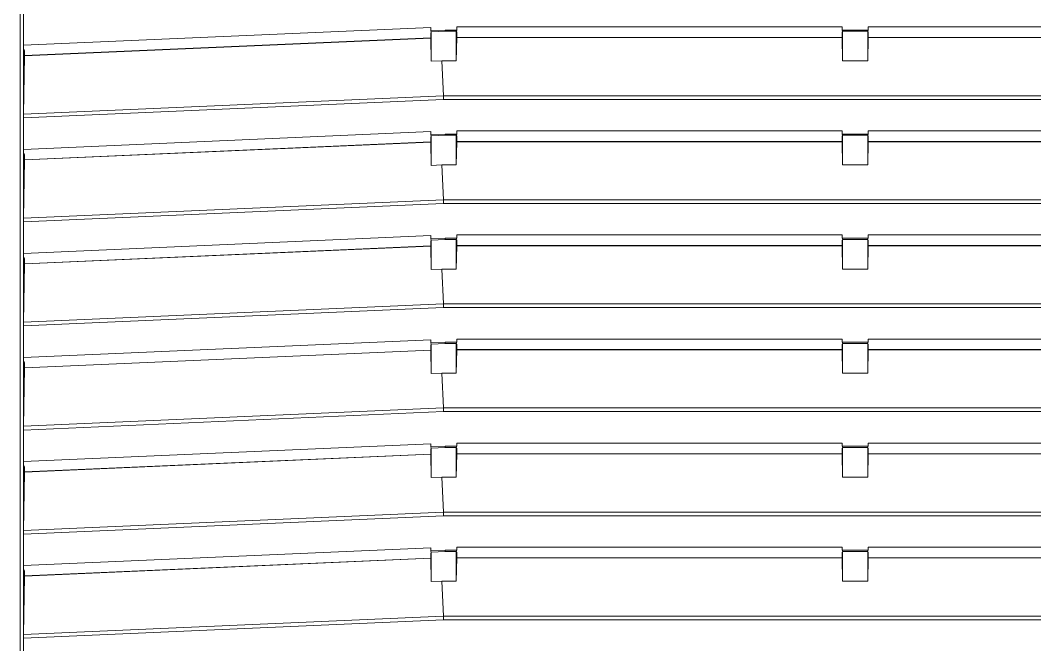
# Model space of a CAD drawing. Header units: millimetres. Extents: x -6000 to 26000, y -6000 to 26000.
# Drawn here: x 108.02 to 121.59, y -2620.35 to -2612 of the extents above; entities that cross this region are included whole.
import ezdxf

# ---------------------------------------------------------------- set-up
doc = ezdxf.new("R2010")
doc.units = ezdxf.units.MM
doc.header["$MEASUREMENT"] = 0
doc.layers.add('Чертеж и Рисунок_Ном._пера__7', color=7, linetype='Continuous', lineweight=15)

msp = doc.modelspace()

# ---------------------------------------------------------------- linework, layer by layer
at = {"layer": 'Чертеж и Рисунок_Ном._пера__7', "color": 7, "linetype": 'Continuous', "lineweight": 15}
for p, q in [((108.017, -2624.096), (108.017, -2601.967)), ((108.058, -2624.096), (108.058, -2601.967)), ((108.06, -2611.909), (108.06, -2612.331)), ((113.858, -2612.085), (119.014, -2612.085)), ((113.858, -2612.127), (113.858, -2612.085)), ((119.014, -2612.085), (119.014, -2612.127)), ((119.362, -2612.085), (124.518, -2612.085)), ((119.362, -2612.085), (119.362, -2612.127)), ((108.06, -2612.331), (113.51, -2612.093)), ((113.51, -2612.093), (113.51, -2612.135)), ((113.51, -2612.135), (113.7, -2612.127)), ((113.51, -2612.135), (113.514, -2612.154)), ((113.51, -2612.164), (113.514, -2612.154)), ((113.51, -2612.232), (113.51, -2612.164)), ((113.516, -2612.152), (113.514, -2612.154)), ((113.701, -2612.144), (113.516, -2612.152)), ((113.516, -2612.152), (113.516, -2612.545)), ((113.7, -2612.127), (113.858, -2612.127)), ((113.701, -2612.144), (113.7, -2612.127)), ((113.849, -2612.144), (113.701, -2612.144)), ((113.849, -2612.144), (113.858, -2612.127)), ((113.849, -2612.144), (113.851, -2612.144)), ((113.851, -2612.539), (113.851, -2612.144)), ((113.851, -2612.144), (113.858, -2612.156)), ((113.858, -2612.226), (113.857, -2612.228)), ((113.858, -2612.156), (113.858, -2612.226)), ((113.858, -2612.226), (119.014, -2612.226)), ((119.014, -2612.127), (119.362, -2612.127)), ((119.014, -2612.127), (119.022, -2612.144)), ((119.014, -2612.156), (119.02, -2612.144)), ((119.014, -2612.226), (119.014, -2612.156)), ((119.015, -2612.228), (119.014, -2612.226)), ((119.02, -2612.144), (119.02, -2612.539)), ((119.022, -2612.144), (119.02, -2612.144)), ((119.022, -2612.144), (119.353, -2612.144)), ((119.353, -2612.144), (119.362, -2612.127)), ((119.353, -2612.144), (119.356, -2612.144)), ((119.356, -2612.539), (119.356, -2612.144)), ((119.362, -2612.156), (119.356, -2612.144)), ((119.362, -2612.156), (119.362, -2612.226)), ((119.362, -2612.226), (119.362, -2612.226)), ((119.362, -2612.226), (124.518, -2612.226)), ((108.06, -2612.331), (108.06, -2612.373)), ((108.074, -2612.471), (113.51, -2612.234)), ((113.51, -2612.232), (108.075, -2612.469)), ((113.51, -2612.234), (113.51, -2612.232)), ((113.51, -2612.234), (113.516, -2612.545)), ((113.857, -2612.228), (113.851, -2612.539)), ((119.015, -2612.228), (113.857, -2612.228)), ((119.02, -2612.539), (119.015, -2612.228)), ((119.361, -2612.228), (119.356, -2612.539)), ((124.519, -2612.228), (119.361, -2612.228)), ((108.06, -2612.373), (108.075, -2612.401)), ((108.074, -2612.471), (108.061, -2613.251)), ((108.075, -2612.469), (108.074, -2612.471)), ((108.075, -2612.401), (108.075, -2612.469)), ((113.658, -2612.539), (113.516, -2612.545)), ((113.658, -2612.539), (113.678, -2613.006)), ((113.851, -2612.539), (113.658, -2612.539)), ((119.356, -2612.539), (119.02, -2612.539)), ((113.678, -2613.006), (108.061, -2613.251)), ((124.698, -2613.006), (113.678, -2613.006)), ((113.679, -2613.055), (108.06, -2613.3)), ((124.697, -2613.055), (113.679, -2613.055)), ((108.06, -2613.3), (108.06, -2613.723)), ((108.06, -2613.723), (113.51, -2613.485)), ((113.51, -2613.485), (113.51, -2613.527)), ((113.51, -2613.527), (113.7, -2613.518)), ((113.51, -2613.527), (113.514, -2613.546)), ((113.51, -2613.556), (113.514, -2613.546)), ((113.51, -2613.624), (113.51, -2613.556)), ((113.516, -2613.543), (113.514, -2613.546)), ((113.701, -2613.535), (113.516, -2613.543)), ((113.516, -2613.543), (113.516, -2613.937)), ((113.7, -2613.518), (113.858, -2613.518)), ((113.701, -2613.535), (113.7, -2613.518)), ((113.849, -2613.535), (113.701, -2613.535)), ((113.849, -2613.535), (113.858, -2613.518)), ((113.849, -2613.535), (113.851, -2613.535)), ((113.851, -2613.931), (113.851, -2613.535)), ((113.851, -2613.535), (113.858, -2613.547)), ((113.858, -2613.477), (119.014, -2613.477)), ((113.858, -2613.518), (113.858, -2613.477)), ((113.858, -2613.547), (113.858, -2613.618)), ((119.014, -2613.477), (119.014, -2613.518)), ((119.014, -2613.518), (119.362, -2613.518)), ((119.014, -2613.518), (119.022, -2613.535)), ((119.014, -2613.547), (119.02, -2613.535)), ((119.014, -2613.618), (119.014, -2613.547)), ((119.02, -2613.535), (119.02, -2613.931)), ((119.022, -2613.535), (119.02, -2613.535)), ((119.022, -2613.535), (119.353, -2613.535)), ((119.353, -2613.535), (119.362, -2613.518)), ((119.353, -2613.535), (119.356, -2613.535)), ((119.356, -2613.931), (119.356, -2613.535)), ((119.362, -2613.547), (119.356, -2613.535)), ((119.362, -2613.477), (124.518, -2613.477)), ((119.362, -2613.477), (119.362, -2613.518)), ((119.362, -2613.547), (119.362, -2613.618)), ((108.074, -2613.863), (113.51, -2613.625)), ((113.51, -2613.624), (108.075, -2613.861)), ((113.51, -2613.625), (113.51, -2613.624)), ((113.51, -2613.625), (113.516, -2613.937)), ((113.857, -2613.62), (113.851, -2613.931)), ((113.858, -2613.618), (113.857, -2613.62)), ((119.015, -2613.62), (113.857, -2613.62)), ((113.858, -2613.618), (119.014, -2613.618)), ((119.015, -2613.62), (119.014, -2613.618)), ((119.02, -2613.931), (119.015, -2613.62)), ((119.361, -2613.62), (119.356, -2613.931)), ((124.519, -2613.62), (119.361, -2613.62)), ((119.362, -2613.618), (119.362, -2613.618)), ((119.362, -2613.618), (124.518, -2613.618)), ((108.06, -2613.723), (108.06, -2613.765)), ((108.06, -2613.765), (108.075, -2613.793)), ((108.075, -2613.793), (108.075, -2613.861)), ((108.074, -2613.863), (108.061, -2614.643)), ((108.075, -2613.861), (108.074, -2613.863)), ((113.658, -2613.931), (113.516, -2613.937)), ((113.658, -2613.931), (113.678, -2614.398)), ((113.851, -2613.931), (113.658, -2613.931)), ((119.356, -2613.931), (119.02, -2613.931)), ((113.678, -2614.398), (108.061, -2614.643)), ((124.698, -2614.398), (113.678, -2614.398)), ((113.679, -2614.447), (108.06, -2614.692)), ((124.697, -2614.447), (113.679, -2614.447)), ((108.06, -2614.692), (108.06, -2615.114)), ((108.06, -2615.114), (113.51, -2614.876)), ((113.51, -2614.876), (113.51, -2614.918)), ((113.51, -2614.918), (113.7, -2614.91)), ((113.51, -2614.918), (113.514, -2614.938)), ((113.51, -2614.948), (113.514, -2614.938)), ((113.516, -2614.935), (113.514, -2614.938)), ((113.701, -2614.927), (113.516, -2614.935)), ((113.516, -2614.935), (113.516, -2615.329)), ((113.7, -2614.91), (113.858, -2614.91)), ((113.701, -2614.927), (113.7, -2614.91)), ((113.849, -2614.927), (113.701, -2614.927)), ((113.849, -2614.927), (113.858, -2614.91)), ((113.849, -2614.927), (113.851, -2614.927)), ((113.851, -2615.323), (113.851, -2614.927)), ((113.851, -2614.927), (113.858, -2614.939)), ((113.858, -2614.868), (119.014, -2614.868)), ((113.858, -2614.91), (113.858, -2614.868)), ((113.858, -2614.939), (113.858, -2615.009)), ((119.014, -2614.868), (119.014, -2614.91)), ((119.014, -2614.91), (119.362, -2614.91)), ((119.014, -2614.91), (119.022, -2614.927)), ((119.014, -2614.939), (119.02, -2614.927)), ((119.014, -2615.009), (119.014, -2614.939)), ((119.02, -2614.927), (119.02, -2615.323)), ((119.022, -2614.927), (119.02, -2614.927)), ((119.022, -2614.927), (119.353, -2614.927)), ((119.353, -2614.927), (119.362, -2614.91)), ((119.353, -2614.927), (119.356, -2614.927)), ((119.356, -2615.323), (119.356, -2614.927)), ((119.362, -2614.939), (119.356, -2614.927)), ((119.362, -2614.868), (124.518, -2614.868)), ((119.362, -2614.868), (119.362, -2614.91)), ((119.362, -2614.939), (119.362, -2615.009)), ((108.074, -2615.255), (113.51, -2615.017)), ((113.51, -2615.015), (108.075, -2615.253)), ((113.51, -2615.015), (113.51, -2614.948)), ((113.51, -2615.017), (113.51, -2615.015)), ((113.51, -2615.017), (113.516, -2615.329)), ((113.857, -2615.011), (113.851, -2615.323)), ((113.858, -2615.009), (113.857, -2615.011)), ((119.015, -2615.011), (113.857, -2615.011)), ((113.858, -2615.009), (119.014, -2615.009)), ((119.015, -2615.011), (119.014, -2615.009)), ((119.02, -2615.323), (119.015, -2615.011)), ((119.361, -2615.011), (119.356, -2615.323)), ((124.519, -2615.011), (119.361, -2615.011)), ((119.362, -2615.009), (119.362, -2615.009)), ((119.362, -2615.009), (124.518, -2615.009)), ((108.06, -2615.114), (108.06, -2615.157)), ((108.06, -2615.157), (108.075, -2615.186)), ((108.075, -2615.186), (108.075, -2615.253)), ((108.074, -2615.255), (108.061, -2616.035)), ((108.075, -2615.253), (108.074, -2615.255)), ((113.658, -2615.323), (113.516, -2615.329)), ((113.658, -2615.323), (113.678, -2615.789)), ((113.851, -2615.323), (113.658, -2615.323)), ((119.356, -2615.323), (119.02, -2615.323)), ((113.679, -2615.839), (108.06, -2616.084)), ((113.678, -2615.789), (108.061, -2616.035)), ((124.698, -2615.789), (113.678, -2615.789)), ((124.697, -2615.839), (113.679, -2615.839)), ((108.06, -2616.084), (108.06, -2616.506)), ((108.06, -2616.506), (113.51, -2616.268)), ((113.51, -2616.268), (113.51, -2616.31)), ((113.858, -2616.26), (119.014, -2616.26)), ((113.858, -2616.302), (113.858, -2616.26)), ((119.014, -2616.26), (119.014, -2616.302)), ((119.362, -2616.26), (124.518, -2616.26)), ((119.362, -2616.26), (119.362, -2616.302)), ((108.074, -2616.646), (113.51, -2616.409)), ((113.51, -2616.407), (108.075, -2616.644)), ((113.51, -2616.31), (113.7, -2616.302)), ((113.51, -2616.31), (113.514, -2616.329)), ((113.51, -2616.339), (113.514, -2616.329)), ((113.51, -2616.407), (113.51, -2616.339)), ((113.51, -2616.409), (113.51, -2616.407)), ((113.51, -2616.409), (113.516, -2616.721)), ((113.516, -2616.327), (113.514, -2616.329)), ((113.701, -2616.319), (113.516, -2616.327)), ((113.516, -2616.327), (113.516, -2616.721)), ((113.7, -2616.302), (113.858, -2616.302)), ((113.701, -2616.319), (113.7, -2616.302)), ((113.849, -2616.319), (113.701, -2616.319)), ((113.849, -2616.319), (113.858, -2616.302)), ((113.849, -2616.319), (113.851, -2616.319)), ((113.851, -2616.714), (113.851, -2616.319)), ((113.851, -2616.319), (113.858, -2616.331)), ((113.857, -2616.403), (113.851, -2616.714)), ((113.858, -2616.401), (113.857, -2616.403)), ((119.015, -2616.403), (113.857, -2616.403)), ((113.858, -2616.331), (113.858, -2616.401)), ((113.858, -2616.401), (119.014, -2616.401)), ((119.014, -2616.302), (119.362, -2616.302)), ((119.014, -2616.302), (119.022, -2616.319)), ((119.014, -2616.331), (119.02, -2616.319)), ((119.014, -2616.401), (119.014, -2616.331)), ((119.015, -2616.403), (119.014, -2616.401)), ((119.02, -2616.714), (119.015, -2616.403)), ((119.02, -2616.319), (119.02, -2616.714)), ((119.022, -2616.319), (119.02, -2616.319)), ((119.022, -2616.319), (119.353, -2616.319)), ((119.353, -2616.319), (119.362, -2616.302)), ((119.353, -2616.319), (119.356, -2616.319)), ((119.356, -2616.714), (119.356, -2616.319)), ((119.362, -2616.331), (119.356, -2616.319)), ((119.361, -2616.403), (119.356, -2616.714)), ((124.519, -2616.403), (119.361, -2616.403)), ((119.362, -2616.331), (119.362, -2616.401)), ((119.362, -2616.401), (119.362, -2616.401)), ((119.362, -2616.401), (124.518, -2616.401)), ((108.06, -2616.506), (108.06, -2616.548)), ((108.06, -2616.548), (108.075, -2616.577)), ((108.074, -2616.646), (108.061, -2617.426)), ((108.075, -2616.644), (108.074, -2616.646)), ((108.075, -2616.577), (108.075, -2616.644)), ((113.658, -2616.714), (113.516, -2616.721)), ((113.658, -2616.714), (113.678, -2617.181)), ((113.851, -2616.714), (113.658, -2616.714)), ((119.356, -2616.714), (119.02, -2616.714)), ((113.679, -2617.23), (108.06, -2617.476)), ((113.678, -2617.181), (108.061, -2617.426)), ((124.698, -2617.181), (113.678, -2617.181)), ((124.697, -2617.23), (113.679, -2617.23)), ((108.06, -2617.476), (108.06, -2617.898)), ((113.858, -2617.652), (119.014, -2617.652)), ((113.858, -2617.694), (113.858, -2617.652)), ((119.014, -2617.652), (119.014, -2617.694)), ((119.362, -2617.652), (124.518, -2617.652)), ((119.362, -2617.652), (119.362, -2617.694)), ((108.06, -2617.898), (113.51, -2617.66)), ((113.51, -2617.66), (113.51, -2617.702)), ((113.51, -2617.702), (113.7, -2617.694)), ((113.51, -2617.702), (113.514, -2617.721)), ((113.51, -2617.731), (113.514, -2617.721)), ((113.51, -2617.799), (113.51, -2617.731)), ((113.516, -2617.719), (113.514, -2617.721)), ((113.701, -2617.711), (113.516, -2617.719)), ((113.516, -2617.719), (113.516, -2618.112)), ((113.7, -2617.694), (113.858, -2617.694)), ((113.701, -2617.711), (113.7, -2617.694)), ((113.849, -2617.711), (113.701, -2617.711)), ((113.849, -2617.711), (113.858, -2617.694)), ((113.849, -2617.711), (113.851, -2617.711)), ((113.851, -2618.106), (113.851, -2617.711)), ((113.851, -2617.711), (113.858, -2617.723)), ((113.858, -2617.723), (113.858, -2617.793)), ((119.014, -2617.694), (119.362, -2617.694)), ((119.014, -2617.694), (119.022, -2617.711)), ((119.014, -2617.723), (119.02, -2617.711)), ((119.014, -2617.793), (119.014, -2617.723)), ((119.02, -2617.711), (119.02, -2618.106)), ((119.022, -2617.711), (119.02, -2617.711)), ((119.022, -2617.711), (119.353, -2617.711)), ((119.353, -2617.711), (119.362, -2617.694)), ((119.353, -2617.711), (119.356, -2617.711)), ((119.356, -2618.106), (119.356, -2617.711)), ((119.362, -2617.723), (119.356, -2617.711)), ((119.362, -2617.723), (119.362, -2617.793)), ((108.06, -2617.898), (108.06, -2617.94)), ((108.074, -2618.038), (113.51, -2617.801)), ((113.51, -2617.799), (108.075, -2618.036)), ((113.51, -2617.801), (113.51, -2617.799)), ((113.51, -2617.801), (113.516, -2618.112)), ((113.857, -2617.795), (113.851, -2618.106)), ((113.858, -2617.793), (113.857, -2617.795)), ((119.015, -2617.795), (113.857, -2617.795)), ((113.858, -2617.793), (119.014, -2617.793)), ((119.015, -2617.795), (119.014, -2617.793)), ((119.02, -2618.106), (119.015, -2617.795)), ((119.361, -2617.795), (119.356, -2618.106)), ((124.519, -2617.795), (119.361, -2617.795)), ((119.362, -2617.793), (119.362, -2617.793)), ((119.362, -2617.793), (124.518, -2617.793)), ((108.06, -2617.94), (108.075, -2617.968)), ((108.074, -2618.038), (108.061, -2618.818)), ((108.075, -2618.036), (108.074, -2618.038)), ((108.075, -2617.968), (108.075, -2618.036)), ((113.658, -2618.106), (113.516, -2618.112)), ((113.658, -2618.106), (113.678, -2618.573)), ((113.851, -2618.106), (113.658, -2618.106)), ((119.356, -2618.106), (119.02, -2618.106)), ((113.678, -2618.573), (108.061, -2618.818)), ((124.698, -2618.573), (113.678, -2618.573)), ((113.679, -2618.622), (108.06, -2618.867)), ((124.697, -2618.622), (113.679, -2618.622)), ((108.06, -2618.867), (108.06, -2619.29)), ((108.06, -2619.29), (113.51, -2619.052)), ((113.51, -2619.052), (113.51, -2619.094)), ((113.51, -2619.094), (113.7, -2619.085)), ((113.51, -2619.094), (113.514, -2619.113)), ((113.51, -2619.123), (113.514, -2619.113)), ((113.51, -2619.191), (113.51, -2619.123)), ((113.516, -2619.11), (113.514, -2619.113)), ((113.701, -2619.102), (113.516, -2619.11)), ((113.516, -2619.11), (113.516, -2619.504)), ((113.7, -2619.085), (113.858, -2619.085)), ((113.701, -2619.102), (113.7, -2619.085)), ((113.849, -2619.102), (113.701, -2619.102)), ((113.849, -2619.102), (113.858, -2619.085)), ((113.849, -2619.102), (113.851, -2619.102)), ((113.851, -2619.498), (113.851, -2619.102)), ((113.851, -2619.102), (113.858, -2619.114)), ((113.858, -2619.044), (119.014, -2619.044)), ((113.858, -2619.085), (113.858, -2619.044)), ((113.858, -2619.114), (113.858, -2619.185)), ((119.014, -2619.044), (119.014, -2619.085)), ((119.014, -2619.085), (119.362, -2619.085)), ((119.014, -2619.085), (119.022, -2619.102)), ((119.014, -2619.114), (119.02, -2619.102)), ((119.014, -2619.185), (119.014, -2619.114)), ((119.02, -2619.102), (119.02, -2619.498)), ((119.022, -2619.102), (119.02, -2619.102)), ((119.022, -2619.102), (119.353, -2619.102)), ((119.353, -2619.102), (119.362, -2619.085)), ((119.353, -2619.102), (119.356, -2619.102)), ((119.356, -2619.498), (119.356, -2619.102)), ((119.362, -2619.114), (119.356, -2619.102)), ((119.362, -2619.044), (124.518, -2619.044)), ((119.362, -2619.044), (119.362, -2619.085)), ((119.362, -2619.114), (119.362, -2619.185)), ((108.074, -2619.43), (113.51, -2619.192)), ((113.51, -2619.191), (108.075, -2619.428)), ((113.51, -2619.192), (113.51, -2619.191)), ((113.51, -2619.192), (113.516, -2619.504)), ((113.857, -2619.187), (113.851, -2619.498)), ((113.858, -2619.185), (113.857, -2619.187)), ((119.015, -2619.187), (113.857, -2619.187)), ((113.858, -2619.185), (119.014, -2619.185)), ((119.015, -2619.187), (119.014, -2619.185)), ((119.02, -2619.498), (119.015, -2619.187)), ((119.361, -2619.187), (119.356, -2619.498)), ((124.519, -2619.187), (119.361, -2619.187)), ((119.362, -2619.185), (119.362, -2619.185)), ((119.362, -2619.185), (124.518, -2619.185)), ((108.06, -2619.29), (108.06, -2619.332)), ((108.06, -2619.332), (108.075, -2619.36)), ((108.075, -2619.36), (108.075, -2619.428)), ((108.074, -2619.43), (108.061, -2620.21)), ((108.075, -2619.428), (108.074, -2619.43)), ((113.658, -2619.498), (113.516, -2619.504)), ((113.658, -2619.498), (113.678, -2619.965)), ((113.851, -2619.498), (113.658, -2619.498)), ((119.356, -2619.498), (119.02, -2619.498)), ((113.678, -2619.965), (108.061, -2620.21)), ((124.698, -2619.965), (113.678, -2619.965)), ((113.679, -2620.014), (108.06, -2620.259)), ((124.697, -2620.014), (113.679, -2620.014)), ((108.06, -2620.259), (108.06, -2620.681))]:
    msp.add_line(p, q, dxfattribs=at)
at = {"layer": 'Чертеж и Рисунок_Ном._пера__7', "color": 7, "linetype": 'Continuous', "lineweight": 15, "flags": 128}
for points in [[(113.679, -2613.055), (113.679, -2613.041), (113.679, -2613.028), (113.678, -2613.016), (113.678, -2613.006)], [(108.061, -2613.251), (108.06, -2613.262), (108.06, -2613.274), (108.06, -2613.287), (108.06, -2613.3)], [(113.679, -2614.447), (113.679, -2614.433), (113.679, -2614.42), (113.678, -2614.408), (113.678, -2614.398)], [(108.061, -2614.643), (108.06, -2614.653), (108.06, -2614.665), (108.06, -2614.679), (108.06, -2614.692)], [(113.679, -2615.839), (113.679, -2615.825), (113.679, -2615.812), (113.678, -2615.8), (113.678, -2615.789)], [(108.061, -2616.035), (108.06, -2616.045), (108.06, -2616.057), (108.06, -2616.07), (108.06, -2616.084)], [(113.679, -2617.23), (113.679, -2617.217), (113.679, -2617.204), (113.678, -2617.192), (113.678, -2617.181)], [(108.061, -2617.426), (108.06, -2617.437), (108.06, -2617.449), (108.06, -2617.462), (108.06, -2617.476)], [(113.679, -2618.622), (113.679, -2618.609), (113.679, -2618.595), (113.678, -2618.583), (113.678, -2618.573)], [(108.061, -2618.818), (108.06, -2618.829), (108.06, -2618.841), (108.06, -2618.854), (108.06, -2618.867)], [(113.679, -2620.014), (113.679, -2620), (113.679, -2619.987), (113.678, -2619.975), (113.678, -2619.965)], [(108.061, -2620.21), (108.06, -2620.22), (108.06, -2620.233), (108.06, -2620.246), (108.06, -2620.259)]]:
    msp.add_lwpolyline(points, dxfattribs=at)

doc.saveas('drawing.dxf')
